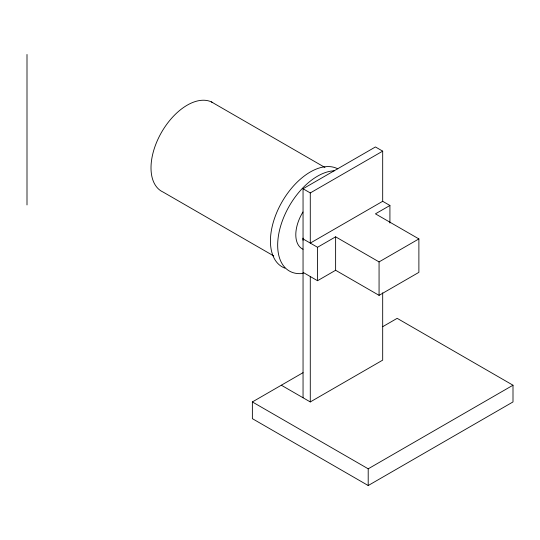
<?xml version="1.0" encoding="UTF-8"?>
<svg xmlns="http://www.w3.org/2000/svg" width="540" height="540" viewBox="0 0 540 540"><rect width="100%" height="100%" fill="white"/><g stroke="black" fill="none" stroke-linecap="round" stroke-linejoin="round"><path stroke-width="0.81" d="M303.048 397.757L303.048 188.757L375.442 146.961L382.685 151.139L382.685 201.299L310.284 243.101L310.284 192.942L382.685 151.139M303.048 238.916L317.527 247.28L335.624 236.831L379.067 261.907L418.885 238.916L418.885 272.356L379.067 295.346L335.624 270.27L317.527 280.719L303.048 272.356M389.921 223.034L389.921 205.484L375.442 213.84L418.885 238.916M382.685 326.7L397.163 318.337L513 385.216L513 401.936L368.206 485.534L252.369 418.655L252.369 401.936L303.048 372.674M281.327 385.216L310.284 401.936L382.685 360.139L382.685 292.808M252.369 401.936L368.206 468.815L513 385.216M211.356 101.885L324.965 167.474M382.685 201.299L389.921 205.484M303.048 188.757L310.284 192.942M273.753 255.953L163.06 192.044A51.192 29.558 -60 0 1 160.88 133.475A51.192 29.558 -60 0 1 212.726 102.587M379.067 261.907L379.067 295.346M368.206 468.815L368.206 485.534M335.624 236.831L335.624 270.27M317.527 247.28L317.527 280.719M310.284 276.541L310.284 401.936M27 54.466L27 204.944M284.904 268.157A56.363 32.542 -60 0 1 280.483 204.674A56.363 32.542 -60 0 1 337.797 168.838M303.082 273.429A56.363 32.542 -60 0 1 280.874 225.281A56.363 32.542 -60 0 1 334.375 170.768M303.035 249.251A30.713 17.732 -60 0 1 302.947 212.024M303.082 240.28A30.713 17.732 -60 0 1 303.055 238.113"/></g></svg>
